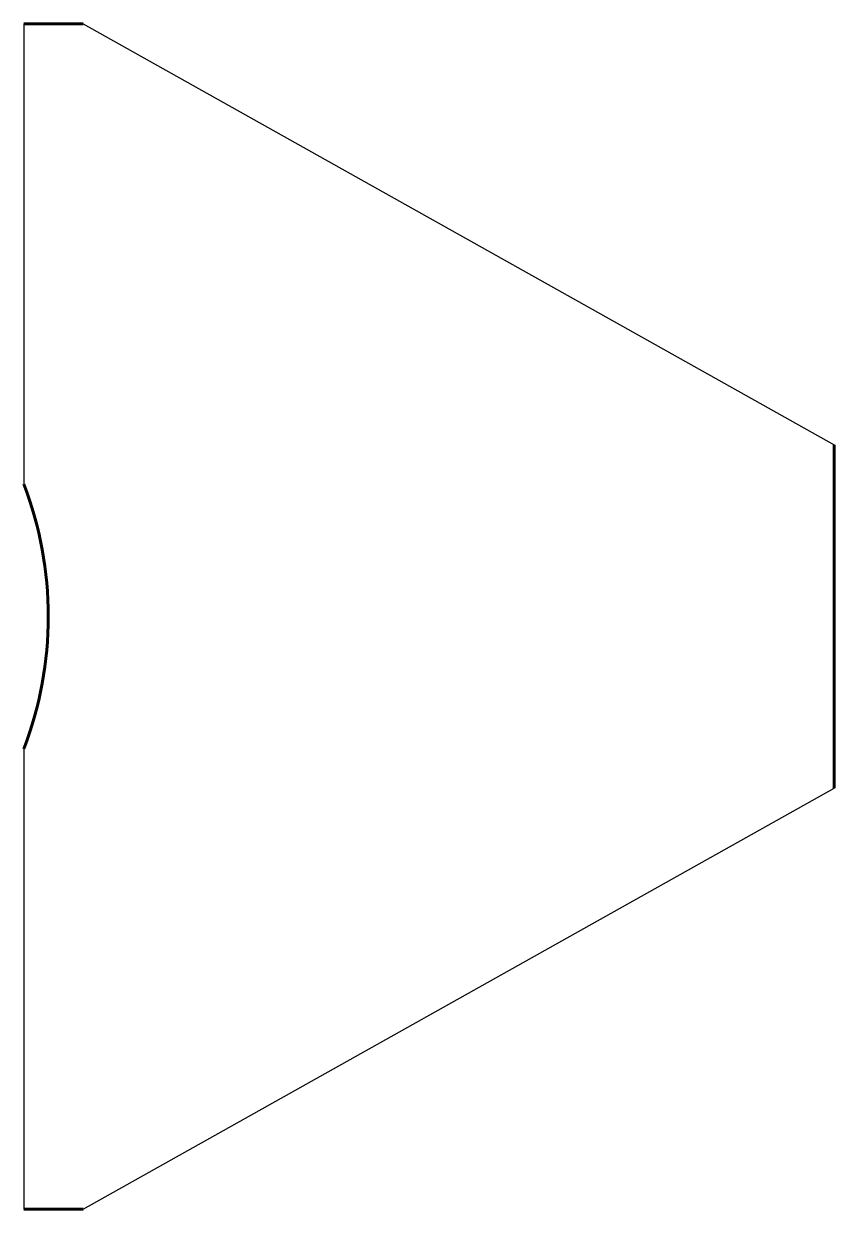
# Model space of a CAD drawing. Header units: millimetres. Extents: x 101 to 352, y -184 to 184.
import ezdxf

# ---------------------------------------------------------------- set-up
doc = ezdxf.new("R2010")
doc.units = ezdxf.units.MM
doc.linetypes.add('K5LT_BASIC', pattern=[0])

msp = doc.modelspace()

# ---------------------------------------------------------------- linework, layer by layer
at = {"color": 150, "linetype": 'K5LT_BASIC', "lineweight": 60, "true_color": 0x0080ff}
for p, q in [((100.88, 183.52), (119.32, 183.52)), ((351.88, 53.14), (351.88, -53.14)), ((119.32, -183.52), (100.88, -183.52))]:
    msp.add_line(p, q, dxfattribs=at)
for p, q in [((100.88, 183.52), (100.88, 40.97)), ((119.32, 183.52), (351.88, 53.14)), ((100.88, -40.97), (100.88, -183.52)), ((119.32, -183.52), (351.88, -53.14))]:
    msp.add_line(p, q)
msp.add_arc((-5.5, 0), 114, 338.9353, 21.0647, dxfattribs=at)

doc.saveas('drawing.dxf')
